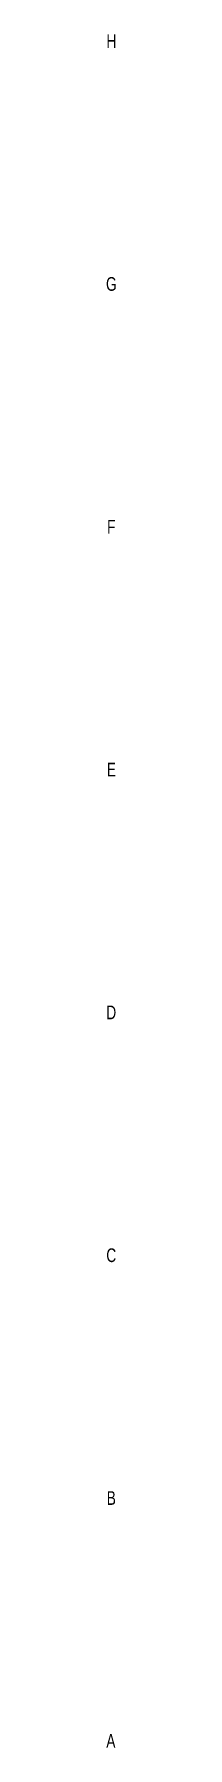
# Model space of a CAD drawing. Header units: millimetres. Extents: x 1 to 2218, y 0 to 1045.
# Drawn here: x 2214 to 2218, y 65 to 826 of the extents above; entities that cross this region are included whole.
import ezdxf

# ---------------------------------------------------------------- set-up
doc = ezdxf.new("R2010")
doc.units = ezdxf.units.MM
doc.styles.add('SLDTEXTSTYLE0', font='TXT', dxfattribs={"width": 0.75})

msp = doc.modelspace()

# ---------------------------------------------------------------- texts
at = {"color": 7, "linetype": 'Continuous', "lineweight": 0, "char_height": 6.096, "attachment_point": 2, "style": 'SLDTEXTSTYLE0'}
for s, insert in [('H', (2216.135, 826.273)), ('G', (2216.131, 718.323)), ('F', (2216.087, 610.373)), ('E', (2216.161, 502.423)), ('D', (2216.08, 394.473)), ('C', (2216.087, 286.523)), ('B', (2216.103, 178.573)), ('A', (2215.907, 70.623))]:
    msp.add_mtext(s, dxfattribs=dict(at, insert=insert))

doc.saveas('drawing.dxf')
